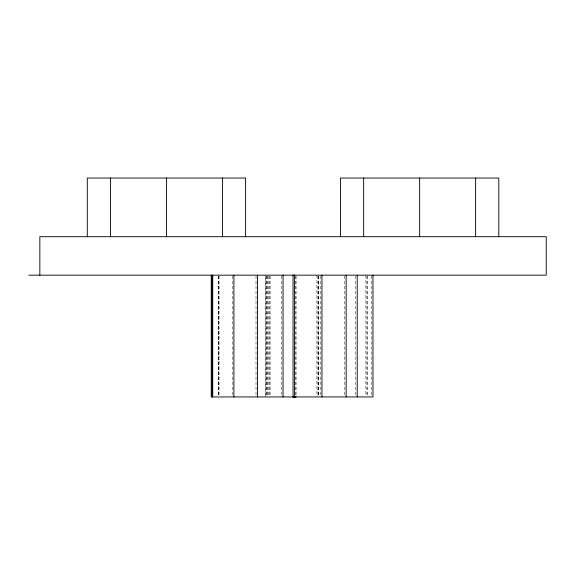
<?xml version="1.0" encoding="UTF-8"?>
<svg xmlns="http://www.w3.org/2000/svg" width="575" height="575" viewBox="0 0 575 575"><rect width="100%" height="100%" fill="white"/><g stroke="black" fill="none" stroke-linecap="round" stroke-linejoin="round"><path stroke-width="0.43" stroke-dasharray="2.88 2.16" d="M265.801 276.043L265.83 396.951L265.815 275.152M371.5 276.05L371.5 396.951M367.375 276.043L367.375 396.046M366.943 276.043L366.951 396.046M365.894 275.159L365.894 396.053M355.738 276.05L355.738 396.053M344.677 276.05L344.677 396.053M320.476 276.05L320.476 396.053M318.392 276.043L318.392 396.046L318.356 276.036M317.932 276.036L317.968 396.046M316.911 275.159L316.911 396.951M296.089 276.036L296.089 396.937M295.658 276.036L295.658 396.937M281.57 276.05L281.57 396.053M270.106 276.043L270.113 396.046M269.682 276.043L269.682 396.046M268.633 276.05L268.633 396.053M267.238 276.036L267.31 396.944M266.879 276.043L266.893 396.053M266.814 276.036L266.85 396.937M256.012 276.05L256.012 396.053M232.429 276.05L232.429 396.053M219.061 276.043L219.061 396.944M218.737 276.05L218.737 396.053M218.629 276.043L218.629 396.046M218.306 276.05L218.313 396.053"/><path stroke-width="0.86" d="M294.062 396.937L293.013 396.944L296.096 396.937L293.049 396.944L293.049 275.152L294.529 275.152L294.529 396.944M28.75 275.159L546.25 275.159L546.25 236.699L39.847 236.699L39.847 275.159M498.812 236.699L498.812 178.042L340.486 178.042L340.486 236.699M475.626 178.042L475.626 236.699M419.649 178.042L419.649 236.699M372.981 275.152L372.981 396.944L211.248 396.951L211.248 275.159M363.673 178.042L363.673 236.699M357.219 275.152L357.219 396.944M346.157 275.152L346.157 396.944M321.957 275.152L321.957 396.944M283.051 275.152L283.051 396.944M257.492 275.152L257.492 396.944M245.618 236.699L245.618 178.042L87.285 178.042L87.285 236.699M233.91 275.152L233.917 396.944M222.432 178.042L222.432 236.699M212.728 275.152L212.736 396.951M212.153 275.159L212.153 396.951M166.448 178.042L166.448 236.699M110.472 178.042L110.472 236.699"/></g></svg>
